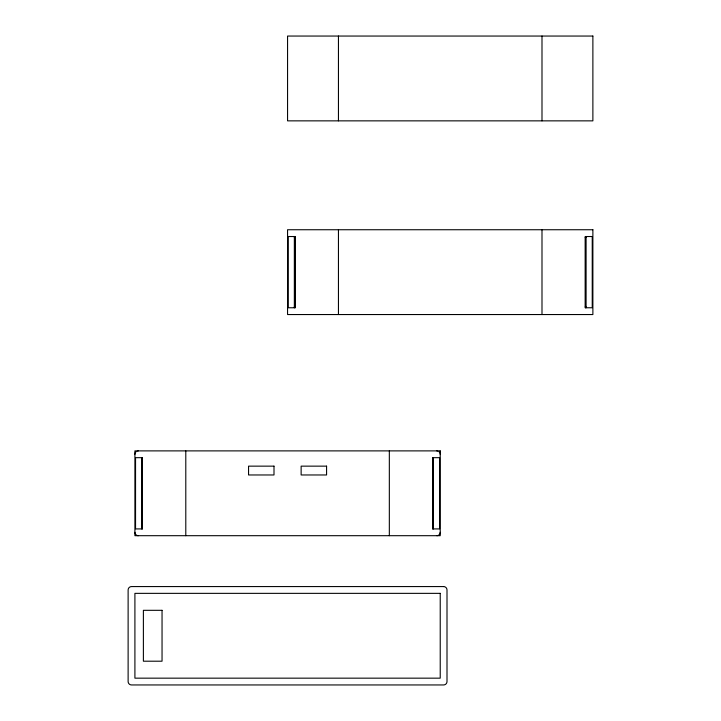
<?xml version="1.0" encoding="UTF-8"?>
<svg xmlns="http://www.w3.org/2000/svg" width="721" height="721" viewBox="0 0 721 721"><rect width="100%" height="100%" fill="white"/><g stroke="black" fill="none" stroke-linecap="round" stroke-linejoin="round"><path stroke-width="1.08" d="M294.348 237.371L295.195 237.371M585.245 237.371L586.092 237.371M294.348 306.912L295.195 306.912M585.245 306.912L586.092 306.912M142.398 457.673L135.548 457.673L135.548 528.917L142.398 528.917M432.591 458.52L433.438 458.52M432.591 528.069L433.438 528.069M586.092 236.524L586.092 307.759M585.452 236.524L585.452 307.759M541.994 36.05L541.994 120.858M541.994 229.738L541.994 314.545M433.438 457.673L433.438 528.917M432.798 457.673L432.798 528.917M389.331 450.886L389.331 535.694M338.446 36.05L338.446 120.858M338.446 229.738L338.446 314.545M294.988 236.524L294.988 307.759M294.348 236.524L294.348 307.759M185.793 450.886L185.793 535.694M142.334 457.673L142.334 528.917M141.695 457.673L141.695 528.917M138.297 535.694A3.389 3.389 0 0 1 134.908 532.305M440.225 532.305A3.389 3.389 0 0 1 436.827 535.694M436.827 450.886A3.389 3.389 0 0 1 437.764 451.022M438.963 451.643A3.389 3.389 0 0 1 440.225 454.284M134.908 454.284A3.389 3.389 0 0 1 136.161 451.643M137.369 451.022A3.389 3.389 0 0 1 138.297 450.886M592.878 36.05L287.562 36.05L287.562 120.858L592.878 120.858L592.878 36.05M592.878 229.738L287.562 229.738L287.562 314.545L592.878 314.545L592.878 229.738M295.195 236.524L288.202 236.524L288.202 307.759L295.195 307.759L295.195 236.524M592.238 236.524L585.245 236.524L585.245 307.759L592.238 307.759L592.238 236.524M440.225 450.886L134.908 450.886L134.908 535.694L440.225 535.694L440.225 450.886M439.576 457.673L432.591 457.673L432.591 528.917L439.576 528.917L439.576 457.673M273.998 466.145L248.556 466.145L248.556 474.968L273.998 474.968L273.998 466.145M326.577 466.145L301.135 466.145L301.135 474.968L326.577 474.968L326.577 466.145M443.613 586.57L131.519 586.57A3.389 3.389 0 0 0 128.122 589.967L128.122 681.561A3.389 3.389 0 0 0 131.519 684.95L443.613 684.95A3.389 3.389 0 0 0 447.002 681.561L447.002 589.967A3.389 3.389 0 0 0 443.613 586.57M440.225 593.356L134.908 593.356L134.908 678.164L440.225 678.164L440.225 593.356M162.045 610.317L143.389 610.317L143.389 661.202L162.045 661.202L162.045 610.317"/></g></svg>
